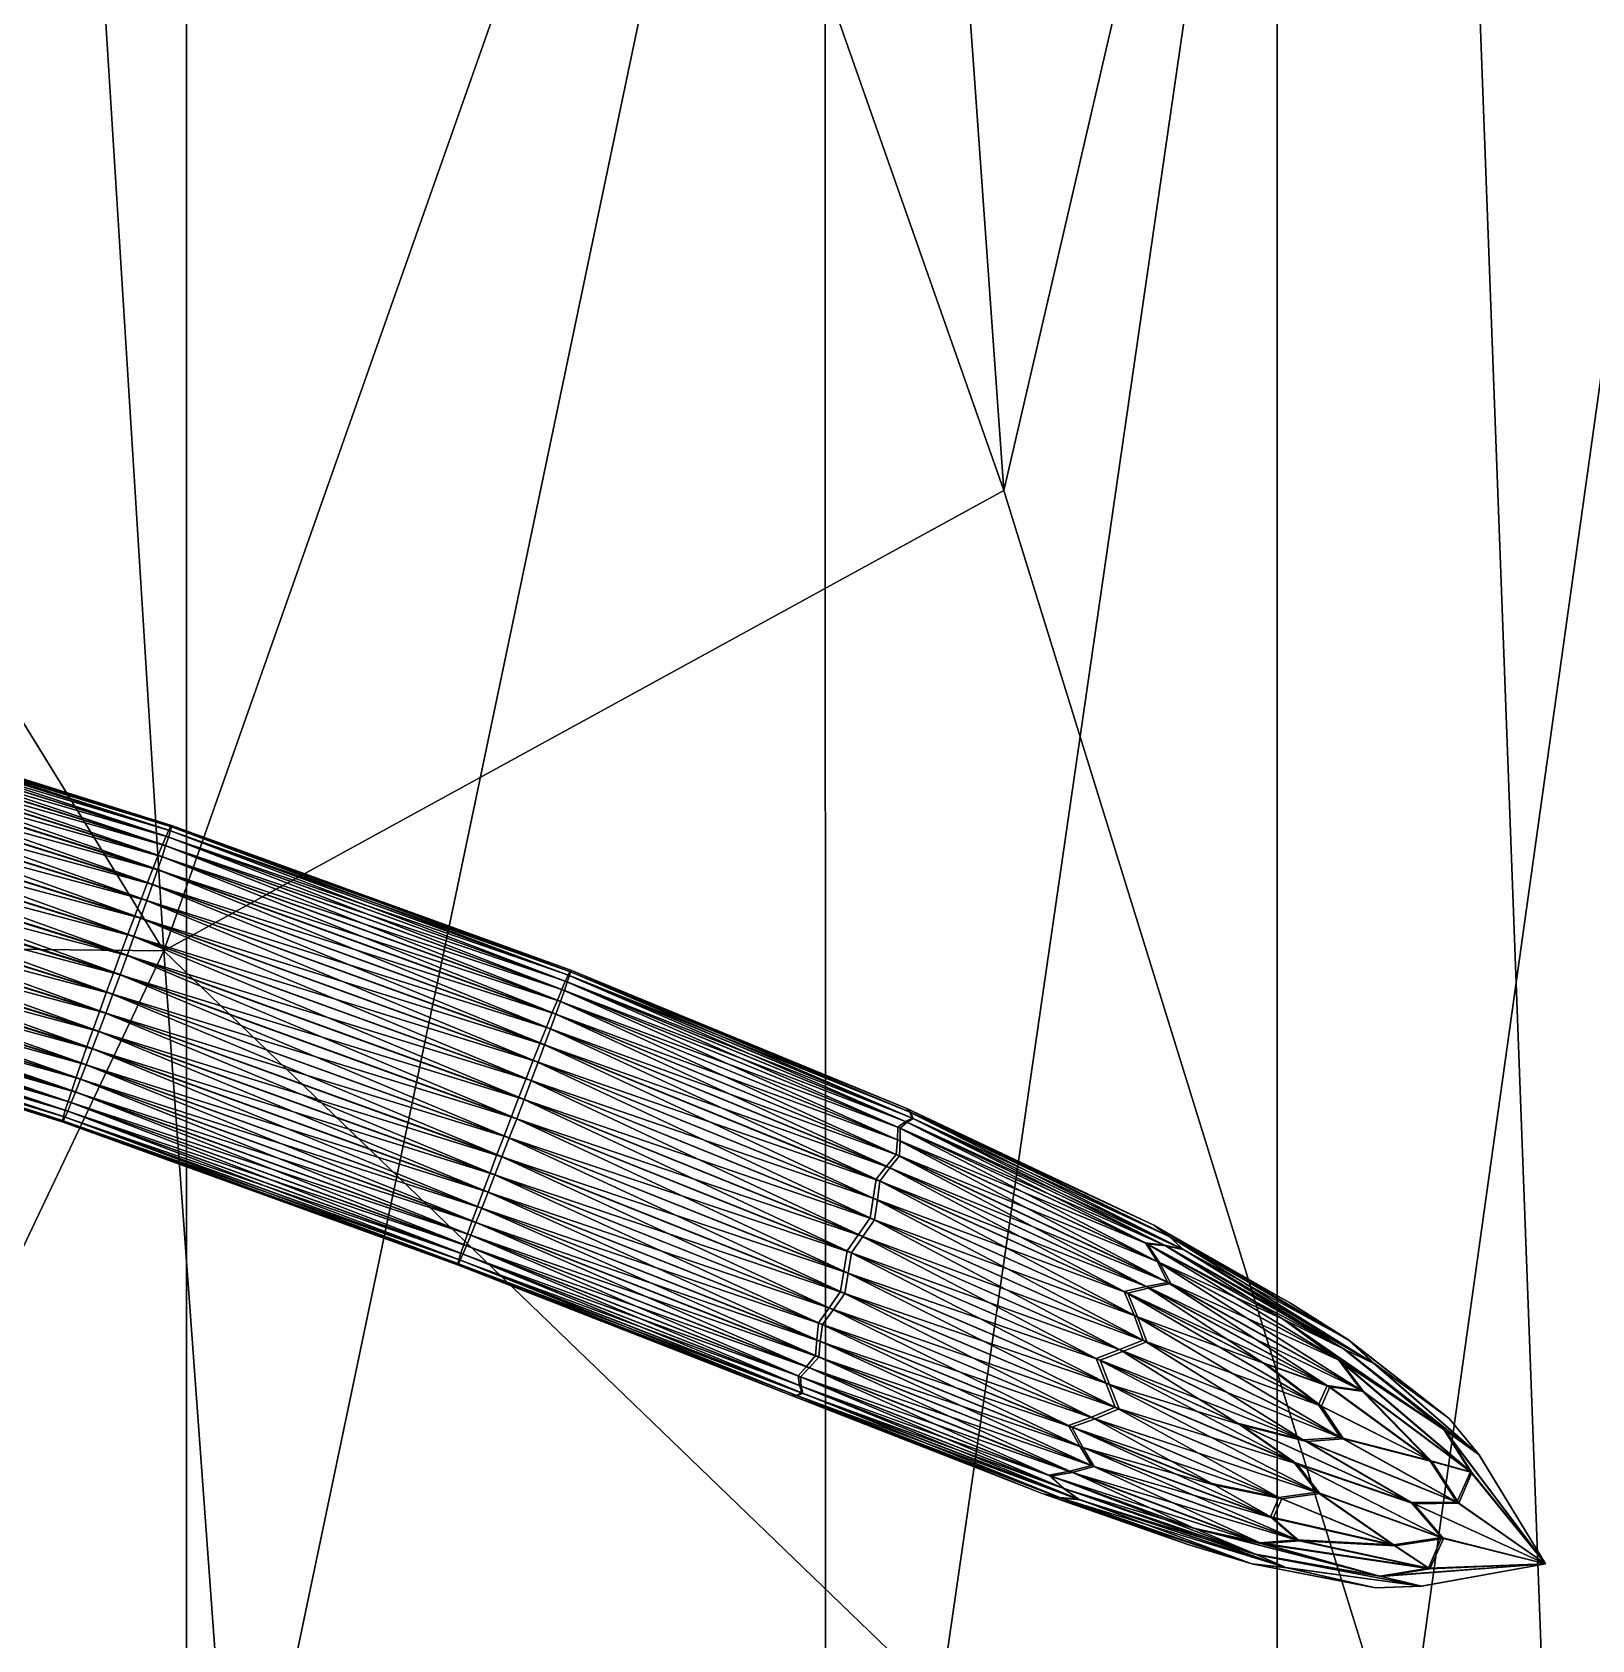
# Model space of a CAD drawing. Header units: centimetres. Extents: x -422 to 422, y -348 to 348.
# Drawn here: x -355.23 to -335.77, y -129.37 to -109.32 of the extents above; entities that cross this region are included whole.
import ezdxf

# ---------------------------------------------------------------- set-up
doc = ezdxf.new("R2010")
doc.units = ezdxf.units.CM
for name, color, linetype, true_color in [('Object005', 7, 'Continuous', 0x718706), ('Object007', 7, 'Continuous', 0x1c95b1), ('wood', 7, 'Continuous', 0x911cb1)]:
    doc.layers.add(name, color=color, linetype=linetype, true_color=true_color)

msp = doc.modelspace()

# ---------------------------------------------------------------- meshes
at = {"layer": 'Object005', "color": 194, "true_color": 0x551cb1}
mesh = msp.add_polyface(dxfattribs=at)
corners = [(-353.493, -119.21, -296.943), (-358.934, -117.505, -296.842), (-358.934, -117.523, -296.586), (-353.494, -119.228, -296.686), (-358.944, -117.573, -296.335), (-353.53, -119.357, -296.191), (-358.966, -117.654, -296.091), (-358.999, -117.763, -295.861), (-353.506, -119.278, -296.435), (-359.042, -117.9, -295.648), (-353.61, -119.602, -295.748), (-353.565, -119.466, -295.961), (-359.095, -118.062, -295.455), (-353.665, -119.763, -295.555), (-353.728, -119.946, -295.386), (-359.156, -118.246, -295.286), (-359.225, -118.449, -295.144), (-353.799, -120.148, -295.243), (-359.3, -118.668, -295.031), (-353.877, -120.366, -295.13), (-359.38, -118.899, -294.949), (-354.046, -120.834, -294.998), (-359.464, -119.137, -294.899), (-359.551, -119.38, -294.882), (-353.96, -120.596, -295.048), (-354.212, -121.042, -298.909), (-359.649, -119.341, -298.809), (-359.562, -119.099, -298.792), (-354.123, -120.801, -298.891), (-359.475, -118.861, -298.741), (-353.949, -120.336, -298.758), (-359.391, -118.632, -298.658), (-359.31, -118.415, -298.545), (-353.867, -120.12, -298.645), (-354.035, -120.565, -298.841), (-359.234, -118.215, -298.401), (-353.79, -119.921, -298.501), (-359.164, -118.035, -298.231), (-353.72, -119.74, -298.332), (-353.657, -119.582, -298.138), (-359.102, -117.876, -298.038), (-359.048, -117.743, -297.825), (-353.604, -119.45, -297.925), (-359.004, -117.639, -297.594), (-353.56, -119.345, -297.694), (-358.97, -117.563, -297.351), (-353.504, -119.224, -297.199), (-358.947, -117.518, -297.099), (-353.526, -119.269, -297.451)]
mesh.append_faces([[corners[k] for k in face] for face in [(0, 1, 2), (3, 2, 4), (5, 6, 7), (8, 4, 6), (9, 10, 11), (11, 7, 9), (10, 9, 12), (12, 13, 10), (14, 15, 16), (16, 17, 14), (15, 14, 13), (13, 12, 15), (18, 19, 17), (17, 16, 18), (19, 18, 20), (21, 22, 23), (24, 20, 22), (25, 26, 27), (28, 27, 29), (30, 31, 32), (32, 33, 30), (34, 29, 31), (35, 36, 33), (33, 32, 35), (36, 35, 37), (37, 38, 36), (39, 40, 41), (41, 42, 39), (40, 39, 38), (38, 37, 40), (43, 44, 42), (42, 41, 43), (44, 43, 45), (46, 47, 1), (48, 45, 47)]], dxfattribs={"vtx2": -1, "color": 194})
mesh = msp.add_polyface(dxfattribs=at)
corners = [(-348.513, -121.017, -297.029), (-353.493, -119.21, -296.943), (-353.494, -119.228, -296.686), (-348.515, -121.035, -296.773), (-353.506, -119.278, -296.435), (-348.555, -121.162, -296.278), (-353.53, -119.357, -296.191), (-353.565, -119.466, -295.961), (-348.529, -121.084, -296.521), (-348.592, -121.27, -296.048), (-353.61, -119.602, -295.748), (-348.64, -121.405, -295.834), (-353.665, -119.763, -295.555), (-348.764, -121.747, -295.472), (-353.728, -119.946, -295.386), (-353.799, -120.148, -295.243), (-348.697, -121.565, -295.642), (-348.838, -121.948, -295.329), (-353.877, -120.366, -295.13), (-348.919, -122.164, -295.216), (-353.96, -120.596, -295.048), (-349.095, -122.628, -295.084), (-354.046, -120.834, -294.998), (-354.134, -121.075, -294.982), (-349.005, -122.392, -295.134), (-349.186, -122.868, -295.067), (-354.224, -121.316, -294.999), (-349.279, -123.108, -295.085), (-354.312, -121.553, -295.05), (-349.343, -123.08, -298.978), (-354.301, -121.284, -298.892), (-354.212, -121.042, -298.909), (-349.432, -123.316, -298.928), (-354.387, -121.521, -298.842), (-349.251, -122.84, -298.995), (-354.123, -120.801, -298.891), (-349.159, -122.6, -298.978), (-354.035, -120.565, -298.841), (-348.979, -122.138, -298.844), (-353.949, -120.336, -298.758), (-353.867, -120.12, -298.645), (-349.067, -122.365, -298.927), (-348.894, -121.923, -298.731), (-353.79, -119.921, -298.501), (-348.815, -121.725, -298.588), (-353.72, -119.74, -298.332), (-348.679, -121.388, -298.225), (-353.657, -119.582, -298.138), (-353.604, -119.45, -297.925), (-348.743, -121.545, -298.418), (-348.624, -121.256, -298.011), (-353.56, -119.345, -297.694), (-348.58, -121.152, -297.781), (-353.526, -119.269, -297.451), (-348.524, -121.031, -297.286), (-353.504, -119.224, -297.199), (-348.546, -121.076, -297.537), (-358.934, -117.523, -296.586), (-358.944, -117.573, -296.335), (-358.999, -117.763, -295.861), (-358.966, -117.654, -296.091), (-358.97, -117.563, -297.351), (-358.934, -117.505, -296.842), (-358.947, -117.518, -297.099)]
mesh.append_faces([[corners[k] for k in face] for face in [(0, 1, 2), (3, 2, 4), (5, 6, 7), (8, 4, 6), (9, 7, 10), (11, 10, 12), (13, 14, 15), (16, 12, 14), (17, 15, 18), (19, 18, 20), (21, 22, 23), (24, 20, 22), (25, 23, 26), (27, 26, 28), (29, 30, 31), (32, 33, 30), (34, 31, 35), (36, 35, 37), (38, 39, 40), (41, 37, 39), (42, 40, 43), (44, 43, 45), (46, 47, 48), (49, 45, 47), (50, 48, 51), (52, 51, 53), (54, 55, 1), (56, 53, 55), (57, 2, 1), (58, 4, 2), (59, 7, 6), (60, 6, 4), (61, 53, 51), (62, 1, 55), (63, 55, 53)]], dxfattribs={"vtx2": -1, "color": 194})
mesh = msp.add_polyface(dxfattribs=at)
corners = [(-359.38, -118.899, -294.949), (-353.96, -120.596, -295.048), (-353.877, -120.366, -295.13), (-359.551, -119.38, -294.882), (-354.134, -121.075, -294.982), (-354.046, -120.834, -294.998), (-359.464, -119.137, -294.899), (-359.638, -119.621, -294.9), (-354.224, -121.316, -294.999), (-359.725, -119.859, -294.951), (-354.312, -121.553, -295.05), (-359.89, -120.305, -295.147), (-354.48, -121.997, -295.246), (-354.398, -121.781, -295.132), (-359.809, -120.088, -295.033), (-359.966, -120.505, -295.29), (-354.557, -122.197, -295.389), (-360.036, -120.685, -295.46), (-354.627, -122.377, -295.559), (-360.152, -120.977, -295.867), (-354.743, -122.668, -295.966), (-354.689, -122.535, -295.752), (-360.098, -120.844, -295.653), (-360.196, -121.081, -296.097), (-354.787, -122.773, -296.196), (-360.23, -121.157, -296.341), (-354.82, -122.848, -296.44), (-360.266, -121.216, -296.849), (-354.854, -122.907, -296.948), (-354.843, -122.893, -296.692), (-360.254, -121.202, -296.593), (-360.267, -121.197, -297.105), (-354.853, -122.889, -297.204), (-360.256, -121.147, -297.357), (-354.84, -122.84, -297.456), (-360.201, -120.957, -297.83), (-354.782, -122.652, -297.929), (-354.817, -122.76, -297.699), (-360.234, -121.067, -297.6), (-360.158, -120.82, -298.043), (-354.737, -122.515, -298.142), (-360.106, -120.658, -298.236), (-354.682, -122.354, -298.335), (-359.976, -120.271, -298.548), (-354.547, -121.969, -298.647), (-354.618, -122.171, -298.504), (-360.044, -120.474, -298.405), (-359.9, -120.052, -298.661), (-354.47, -121.751, -298.76), (-359.82, -119.821, -298.743), (-354.387, -121.521, -298.842), (-354.301, -121.284, -298.892), (-359.736, -119.583, -298.792), (-359.649, -119.341, -298.809), (-354.212, -121.042, -298.909), (-359.562, -119.099, -298.792), (-354.123, -120.801, -298.891), (-359.475, -118.861, -298.741), (-354.035, -120.565, -298.841), (-359.391, -118.632, -298.658), (-353.949, -120.336, -298.758)]
mesh.append_faces([[corners[k] for k in face] for face in [(0, 1, 2), (3, 4, 5), (6, 5, 1), (7, 8, 4), (4, 3, 7), (8, 7, 9), (9, 10, 8), (11, 12, 13), (14, 13, 10), (10, 9, 14), (15, 16, 12), (17, 18, 16), (19, 20, 21), (22, 21, 18), (23, 24, 20), (25, 26, 24), (27, 28, 29), (30, 29, 26), (31, 32, 28), (33, 34, 32), (35, 36, 37), (38, 37, 34), (39, 40, 36), (41, 42, 40), (43, 44, 45), (46, 45, 42), (47, 48, 44), (49, 50, 48), (51, 52, 53), (53, 54, 51), (52, 51, 50), (55, 56, 54), (57, 58, 56), (59, 60, 58)]], dxfattribs={"vtx2": -1, "color": 194})
mesh = msp.add_polyface(dxfattribs=at)
corners = [(-354.398, -121.781, -295.132), (-359.809, -120.088, -295.033), (-359.89, -120.305, -295.147), (-354.48, -121.997, -295.246), (-359.966, -120.505, -295.29), (-365.448, -118.935, -295.18), (-365.519, -119.116, -295.35), (-360.036, -120.685, -295.46), (-354.557, -122.197, -295.389), (-365.638, -119.406, -295.756), (-360.152, -120.977, -295.867), (-360.098, -120.844, -295.653), (-354.689, -122.535, -295.752), (-354.627, -122.377, -295.559), (-365.582, -119.273, -295.543), (-354.743, -122.668, -295.966), (-360.196, -121.081, -296.097), (-365.684, -119.51, -295.987), (-365.719, -119.585, -296.23), (-360.23, -121.157, -296.341), (-354.787, -122.773, -296.196), (-365.759, -119.642, -296.738), (-360.266, -121.216, -296.849), (-360.254, -121.202, -296.593), (-354.843, -122.893, -296.692), (-354.82, -122.848, -296.44), (-365.745, -119.629, -296.482), (-354.854, -122.907, -296.948), (-360.267, -121.197, -297.105), (-365.762, -119.623, -296.994), (-365.753, -119.572, -297.246), (-360.256, -121.147, -297.357), (-354.853, -122.889, -297.204), (-365.703, -119.381, -297.719), (-360.201, -120.957, -297.83), (-360.234, -121.067, -297.6), (-354.817, -122.76, -297.699), (-354.84, -122.84, -297.456), (-365.734, -119.491, -297.489), (-354.782, -122.652, -297.929), (-360.158, -120.82, -298.043), (-365.662, -119.243, -297.932), (-365.612, -119.08, -298.125), (-360.106, -120.658, -298.236), (-354.737, -122.515, -298.142), (-354.618, -122.171, -298.504), (-360.044, -120.474, -298.405), (-359.976, -120.271, -298.548), (-354.682, -122.354, -298.335), (-365.552, -118.896, -298.294), (-354.547, -121.969, -298.647), (-359.9, -120.052, -298.661), (-354.47, -121.751, -298.76), (-359.82, -119.821, -298.743), (-354.387, -121.521, -298.842), (-359.736, -119.583, -298.792)]
mesh.append_faces([[corners[k] for k in face] for face in [(0, 1, 2), (3, 2, 4), (5, 4, 2), (6, 7, 4), (8, 4, 7), (9, 10, 11), (12, 11, 10), (13, 7, 11), (14, 11, 7), (15, 10, 16), (17, 16, 10), (18, 19, 16), (20, 16, 19), (21, 22, 23), (24, 23, 22), (25, 19, 23), (26, 23, 19), (27, 22, 28), (29, 28, 22), (30, 31, 28), (32, 28, 31), (33, 34, 35), (36, 35, 34), (37, 31, 35), (38, 35, 31), (39, 34, 40), (41, 40, 34), (42, 43, 40), (44, 40, 43), (45, 46, 47), (48, 43, 46), (49, 46, 43), (50, 47, 51), (52, 51, 53), (54, 53, 55)]], dxfattribs={"vtx2": -1, "color": 194})
mesh = msp.add_polyface(dxfattribs=at)
corners = [(-353.494, -119.228, -296.686), (-348.515, -121.035, -296.773), (-348.513, -121.017, -297.029), (-353.506, -119.278, -296.435), (-348.529, -121.084, -296.521), (-353.565, -119.466, -295.961), (-348.592, -121.27, -296.048), (-348.555, -121.162, -296.278), (-353.53, -119.357, -296.191), (-353.61, -119.602, -295.748), (-348.64, -121.405, -295.834), (-353.665, -119.763, -295.555), (-348.697, -121.565, -295.642), (-353.799, -120.148, -295.243), (-348.838, -121.948, -295.329), (-348.764, -121.747, -295.472), (-344.53, -123.48, -295.578), (-344.412, -123.331, -295.751), (-353.728, -119.946, -295.386), (-344.655, -123.646, -295.432), (-348.919, -122.164, -295.216), (-353.877, -120.366, -295.13), (-353.96, -120.596, -295.048), (-349.005, -122.392, -295.134), (-354.134, -121.075, -294.982), (-349.186, -122.868, -295.067), (-349.095, -122.628, -295.084), (-354.046, -120.834, -294.998), (-354.224, -121.316, -294.999), (-349.279, -123.108, -295.085), (-354.312, -121.553, -295.05), (-349.37, -123.343, -295.135), (-354.387, -121.521, -298.842), (-349.432, -123.316, -298.928), (-349.518, -123.544, -298.846), (-354.212, -121.042, -298.909), (-349.251, -122.84, -298.995), (-349.343, -123.08, -298.978), (-354.301, -121.284, -298.892), (-354.123, -120.801, -298.891), (-349.159, -122.6, -298.978), (-354.035, -120.565, -298.841), (-349.067, -122.365, -298.927), (-353.867, -120.12, -298.645), (-348.894, -121.923, -298.731), (-348.979, -122.138, -298.844), (-344.738, -123.858, -298.871), (-353.949, -120.336, -298.758), (-344.704, -123.624, -298.767), (-348.815, -121.725, -298.588), (-353.79, -119.921, -298.501), (-353.72, -119.74, -298.332), (-348.743, -121.545, -298.418), (-344.574, -123.46, -298.623), (-353.604, -119.45, -297.925), (-348.624, -121.256, -298.011), (-348.679, -121.388, -298.225), (-353.657, -119.582, -298.138), (-353.56, -119.345, -297.694), (-348.58, -121.152, -297.781), (-353.526, -119.269, -297.451), (-348.546, -121.076, -297.537), (-353.493, -119.21, -296.943), (-348.524, -121.031, -297.286), (-353.504, -119.224, -297.199)]
mesh.append_faces([[corners[k] for k in face] for face in [(0, 1, 2), (3, 4, 1), (5, 6, 7), (8, 7, 4), (9, 10, 6), (11, 12, 10), (13, 14, 15), (16, 15, 14), (17, 12, 15), (18, 15, 12), (19, 14, 20), (21, 20, 14), (22, 23, 20), (24, 25, 26), (27, 26, 23), (28, 29, 25), (30, 31, 29), (32, 33, 34), (35, 36, 37), (38, 37, 33), (39, 40, 36), (41, 42, 40), (43, 44, 45), (46, 45, 44), (47, 45, 42), (48, 44, 49), (50, 49, 44), (51, 52, 49), (53, 49, 52), (54, 55, 56), (57, 56, 52), (58, 59, 55), (60, 61, 59), (62, 2, 63), (64, 63, 61)]], dxfattribs={"vtx2": -1, "color": 194})
mesh = msp.add_polyface(dxfattribs=at)
corners = [(-348.515, -121.035, -296.773), (-344.274, -122.788, -296.852), (-344.32, -122.741, -297.099), (-348.513, -121.017, -297.029), (-348.529, -121.084, -296.521), (-344.24, -122.867, -296.607), (-344.316, -122.913, -296.365), (-348.555, -121.162, -296.278), (-348.592, -121.27, -296.048), (-344.403, -122.987, -296.137), (-348.64, -121.405, -295.834), (-344.402, -123.146, -295.935), (-348.697, -121.565, -295.642), (-344.412, -123.331, -295.751), (-348.838, -121.948, -295.329), (-344.655, -123.646, -295.432), (-344.53, -123.48, -295.578), (-348.764, -121.747, -295.472), (-348.919, -122.164, -295.216), (-344.687, -123.881, -295.33), (-349.005, -122.392, -295.134), (-344.724, -124.13, -295.258), (-349.095, -122.628, -295.084), (-344.867, -124.335, -295.2), (-349.159, -122.6, -298.978), (-344.922, -124.31, -299.002), (-345.066, -124.517, -299.026), (-349.067, -122.365, -298.927), (-344.778, -124.106, -298.946), (-348.894, -121.923, -298.731), (-344.704, -123.624, -298.767), (-344.738, -123.858, -298.871), (-348.979, -122.138, -298.844), (-348.815, -121.725, -298.588), (-344.574, -123.46, -298.623), (-348.743, -121.545, -298.418), (-344.451, -123.314, -298.451), (-344.436, -123.131, -298.266), (-348.679, -121.388, -298.225), (-348.624, -121.256, -298.011), (-344.431, -122.974, -298.062), (-348.58, -121.152, -297.781), (-344.337, -122.903, -297.836), (-348.546, -121.076, -297.537), (-344.254, -122.86, -297.595), (-344.281, -122.785, -297.348), (-348.524, -121.031, -297.286)]
mesh.append_faces([[corners[k] for k in face] for face in [(0, 1, 2), (2, 3, 0), (1, 0, 4), (4, 5, 1), (6, 7, 8), (8, 9, 6), (7, 6, 5), (5, 4, 7), (10, 11, 9), (9, 8, 10), (11, 10, 12), (12, 13, 11), (14, 15, 16), (17, 16, 13), (18, 19, 15), (20, 21, 19), (22, 23, 21), (24, 25, 26), (27, 28, 25), (29, 30, 31), (32, 31, 28), (33, 34, 30), (35, 36, 34), (37, 38, 39), (39, 40, 37), (38, 37, 36), (36, 35, 38), (41, 42, 40), (40, 39, 41), (42, 41, 43), (43, 44, 42), (45, 46, 3), (3, 2, 45), (46, 45, 44), (44, 43, 46)]], dxfattribs={"vtx2": -1, "color": 194})
mesh = msp.add_polyface(dxfattribs=at)
corners = [(-349.459, -123.57, -295.218), (-354.398, -121.781, -295.132), (-354.48, -121.997, -295.246), (-349.37, -123.343, -295.135), (-354.312, -121.553, -295.05), (-349.543, -123.785, -295.331), (-354.557, -122.197, -295.389), (-349.622, -123.983, -295.475), (-354.627, -122.377, -295.559), (-349.695, -124.163, -295.644), (-349.759, -124.32, -295.837), (-354.689, -122.535, -295.752), (-354.743, -122.668, -295.966), (-349.813, -124.452, -296.051), (-354.787, -122.773, -296.196), (-349.858, -124.556, -296.281), (-354.82, -122.848, -296.44), (-349.892, -124.632, -296.525), (-349.914, -124.677, -296.777), (-354.843, -122.893, -296.692), (-354.854, -122.907, -296.948), (-349.924, -124.691, -297.033), (-354.853, -122.889, -297.204), (-349.922, -124.673, -297.289), (-354.84, -122.84, -297.456), (-349.908, -124.624, -297.541), (-349.883, -124.546, -297.784), (-354.817, -122.76, -297.699), (-354.782, -122.652, -297.929), (-349.846, -124.438, -298.015), (-354.737, -122.515, -298.142), (-349.798, -124.303, -298.228), (-354.682, -122.354, -298.335), (-349.74, -124.143, -298.421), (-349.674, -123.961, -298.59), (-354.618, -122.171, -298.504), (-354.547, -121.969, -298.647), (-349.599, -123.76, -298.733), (-354.47, -121.751, -298.76), (-349.518, -123.544, -298.846), (-354.387, -121.521, -298.842)]
mesh.append_faces([[corners[k] for k in face] for face in [(0, 1, 2), (3, 4, 1), (5, 2, 6), (7, 6, 8), (8, 9, 7), (10, 11, 12), (12, 13, 10), (11, 10, 9), (9, 8, 11), (14, 15, 13), (13, 12, 14), (15, 14, 16), (16, 17, 15), (18, 19, 20), (20, 21, 18), (19, 18, 17), (17, 16, 19), (22, 23, 21), (21, 20, 22), (23, 22, 24), (24, 25, 23), (26, 27, 28), (28, 29, 26), (27, 26, 25), (25, 24, 27), (30, 31, 29), (29, 28, 30), (31, 30, 32), (32, 33, 31), (34, 35, 36), (36, 37, 34), (35, 34, 33), (33, 32, 35), (37, 36, 38), (39, 38, 40)]], dxfattribs={"vtx2": -1, "color": 194})
mesh = msp.add_polyface(dxfattribs=at)
corners = [(-344.687, -123.881, -295.33), (-348.919, -122.164, -295.216), (-349.005, -122.392, -295.134), (-344.867, -124.335, -295.2), (-349.095, -122.628, -295.084), (-349.186, -122.868, -295.067), (-344.724, -124.13, -295.258), (-345.01, -124.542, -295.175), (-349.279, -123.108, -295.085), (-345.052, -124.796, -295.2), (-349.37, -123.343, -295.135), (-354.48, -121.997, -295.246), (-349.543, -123.785, -295.331), (-349.459, -123.57, -295.218), (-345.235, -125.249, -295.331), (-345.093, -125.048, -295.258), (-354.398, -121.781, -295.132), (-345.373, -125.435, -295.434), (-349.622, -123.983, -295.475), (-354.557, -122.197, -295.389), (-345.4, -125.646, -295.58), (-349.695, -124.163, -295.644), (-345.538, -125.976, -295.937), (-349.759, -124.32, -295.837), (-349.813, -124.452, -296.051), (-345.419, -125.84, -295.753), (-345.646, -126.086, -296.139), (-349.858, -124.556, -296.281), (-345.637, -126.203, -296.367), (-349.892, -124.632, -296.525), (-345.692, -126.321, -296.854), (-349.914, -124.677, -296.777), (-349.924, -124.691, -297.033), (-345.616, -126.294, -296.609), (-345.757, -126.319, -297.102), (-349.922, -124.673, -297.289), (-345.7, -126.318, -297.351), (-349.908, -124.624, -297.541), (-345.658, -126.194, -297.838), (-349.883, -124.546, -297.784), (-349.846, -124.438, -298.015), (-345.631, -126.287, -297.598), (-345.674, -126.073, -298.064), (-349.798, -124.303, -298.228), (-345.572, -125.96, -298.268), (-349.74, -124.143, -298.421), (-345.444, -125.626, -298.625), (-349.674, -123.961, -298.59), (-349.599, -123.76, -298.733), (-345.459, -125.822, -298.453), (-345.422, -125.413, -298.769), (-349.518, -123.544, -298.846), (-354.47, -121.751, -298.76), (-345.287, -125.225, -298.872), (-349.432, -123.316, -298.928), (-345.107, -124.771, -299.003), (-349.343, -123.08, -298.978), (-349.251, -122.84, -298.995), (-345.146, -125.024, -298.947), (-345.066, -124.517, -299.026), (-349.159, -122.6, -298.978), (-344.922, -124.31, -299.002), (-349.067, -122.365, -298.927), (-344.778, -124.106, -298.946), (-348.979, -122.138, -298.844)]
mesh.append_faces([[corners[k] for k in face] for face in [(0, 1, 2), (3, 4, 5), (6, 2, 4), (7, 5, 8), (9, 8, 10), (11, 12, 13), (14, 13, 12), (15, 10, 13), (16, 13, 10), (17, 12, 18), (19, 18, 12), (20, 18, 21), (22, 23, 24), (25, 21, 23), (26, 24, 27), (28, 27, 29), (30, 31, 32), (33, 29, 31), (34, 32, 35), (36, 35, 37), (38, 39, 40), (41, 37, 39), (42, 40, 43), (44, 43, 45), (46, 47, 48), (49, 45, 47), (50, 48, 51), (52, 51, 48), (53, 51, 54), (55, 56, 57), (58, 54, 56), (59, 57, 60), (61, 60, 62), (63, 62, 64)]], dxfattribs={"vtx2": -1, "color": 194})
mesh = msp.add_polyface(dxfattribs=at)
corners = [(-349.186, -122.868, -295.067), (-345.01, -124.542, -295.175), (-344.867, -124.335, -295.2), (-349.279, -123.108, -295.085), (-345.052, -124.796, -295.2), (-349.37, -123.343, -295.135), (-345.093, -125.048, -295.258), (-349.543, -123.785, -295.331), (-345.373, -125.435, -295.434), (-345.235, -125.249, -295.331), (-349.459, -123.57, -295.218), (-349.622, -123.983, -295.475), (-345.4, -125.646, -295.58), (-349.695, -124.163, -295.644), (-345.419, -125.84, -295.753), (-349.813, -124.452, -296.051), (-345.646, -126.086, -296.139), (-345.538, -125.976, -295.937), (-349.759, -124.32, -295.837), (-342.259, -127.279, -296.078), (-342.525, -127.324, -296.246), (-345.637, -126.203, -296.367), (-342.351, -127.483, -296.466), (-345.616, -126.294, -296.609), (-349.858, -124.556, -296.281), (-349.892, -124.632, -296.525), (-349.924, -124.691, -297.033), (-345.757, -126.319, -297.102), (-345.692, -126.321, -296.854), (-349.914, -124.677, -296.777), (-342.405, -127.595, -296.93), (-342.167, -127.62, -296.705), (-342.631, -127.542, -297.151), (-345.7, -126.318, -297.351), (-342.411, -127.593, -297.378), (-345.631, -126.287, -297.598), (-349.922, -124.673, -297.289), (-349.908, -124.624, -297.541), (-349.846, -124.438, -298.015), (-345.674, -126.073, -298.064), (-345.658, -126.194, -297.838), (-349.883, -124.546, -297.784), (-342.369, -127.475, -297.842), (-342.179, -127.614, -297.61), (-342.55, -127.313, -298.056), (-345.572, -125.96, -298.268), (-349.798, -124.303, -298.228), (-349.74, -124.143, -298.421), (-345.459, -125.822, -298.453), (-349.599, -123.76, -298.733), (-345.422, -125.413, -298.769), (-345.444, -125.626, -298.625), (-349.674, -123.961, -298.59), (-349.518, -123.544, -298.846), (-345.287, -125.225, -298.872), (-349.432, -123.316, -298.928), (-345.146, -125.024, -298.947), (-349.251, -122.84, -298.995), (-345.066, -124.517, -299.026), (-345.107, -124.771, -299.003), (-349.343, -123.08, -298.978)]
mesh.append_faces([[corners[k] for k in face] for face in [(0, 1, 2), (3, 4, 1), (5, 6, 4), (7, 8, 9), (10, 9, 6), (11, 12, 8), (13, 14, 12), (15, 16, 17), (18, 17, 14), (19, 17, 16), (20, 16, 21), (22, 21, 23), (24, 21, 16), (25, 23, 21), (26, 27, 28), (29, 28, 23), (30, 28, 27), (31, 23, 28), (32, 27, 33), (34, 33, 35), (36, 33, 27), (37, 35, 33), (38, 39, 40), (41, 40, 35), (42, 40, 39), (43, 35, 40), (44, 39, 45), (46, 45, 39), (47, 48, 45), (49, 50, 51), (52, 51, 48), (53, 54, 50), (55, 56, 54), (57, 58, 59), (60, 59, 56)]], dxfattribs={"vtx2": -1, "color": 194})
mesh = msp.add_polyface(dxfattribs=at)
corners = [(-341.239, -124.197, -297.149), (-344.32, -122.741, -297.099), (-344.274, -122.788, -296.852), (-341.046, -124.336, -296.928), (-344.24, -122.867, -296.607), (-341.087, -124.454, -296.464), (-344.316, -122.913, -296.365), (-344.403, -122.987, -296.137), (-340.865, -124.503, -296.703), (-341.32, -124.427, -296.244), (-344.402, -123.146, -295.935), (-341.168, -124.663, -296.076), (-344.412, -123.331, -295.751), (-341.294, -124.979, -295.737), (-344.53, -123.48, -295.578), (-344.655, -123.646, -295.432), (-341.028, -124.925, -295.92), (-341.565, -125.044, -295.582), (-344.687, -123.881, -295.33), (-341.441, -125.339, -295.513), (-344.724, -124.13, -295.258), (-341.617, -125.768, -295.389), (-344.867, -124.335, -295.2), (-345.01, -124.542, -295.175), (-341.324, -125.652, -295.468), (-345.052, -124.796, -295.2), (-341.791, -126.182, -295.389), (-341.91, -125.881, -295.34), (-345.093, -125.048, -295.258), (-341.971, -126.61, -295.513), (-345.235, -125.249, -295.331), (-345.373, -125.435, -295.434), (-341.673, -126.487, -295.469), (-342.261, -126.716, -295.583), (-345.4, -125.646, -295.58), (-342.304, -126.696, -298.718), (-345.422, -125.413, -298.769), (-345.287, -125.225, -298.872), (-342.015, -126.59, -298.794), (-345.146, -125.024, -298.947), (-341.839, -126.16, -298.918), (-345.107, -124.771, -299.003), (-345.066, -124.517, -299.026), (-341.959, -125.859, -298.96), (-341.719, -126.466, -298.845), (-344.922, -124.31, -299.002), (-341.666, -125.746, -298.918), (-344.778, -124.106, -298.946), (-341.486, -125.318, -298.793), (-344.738, -123.858, -298.871), (-344.704, -123.624, -298.767), (-341.37, -125.63, -298.844), (-341.608, -125.024, -298.717), (-344.574, -123.46, -298.623), (-341.333, -124.961, -298.569), (-344.451, -123.314, -298.451), (-341.198, -124.649, -298.229), (-344.436, -123.131, -298.266), (-344.431, -122.974, -298.062), (-341.062, -124.91, -298.392), (-341.344, -124.416, -298.055), (-344.337, -122.903, -297.836), (-341.106, -124.445, -297.841), (-344.254, -122.86, -297.595), (-341.052, -124.333, -297.377), (-344.281, -122.785, -297.348), (-340.877, -124.497, -297.608)]
mesh.append_faces([[corners[k] for k in face] for face in [(0, 1, 2), (3, 2, 4), (5, 6, 7), (8, 4, 6), (9, 7, 10), (11, 10, 12), (13, 14, 15), (16, 12, 14), (17, 15, 18), (19, 18, 20), (21, 22, 23), (24, 20, 22), (25, 26, 27), (27, 23, 25), (26, 25, 28), (29, 30, 31), (32, 28, 30), (33, 31, 34), (35, 36, 37), (38, 37, 39), (40, 41, 42), (42, 43, 40), (44, 39, 41), (43, 42, 45), (46, 45, 47), (48, 49, 50), (51, 47, 49), (52, 50, 53), (54, 53, 55), (56, 57, 58), (59, 55, 57), (60, 58, 61), (62, 61, 63), (64, 65, 1), (66, 63, 65)]], dxfattribs={"vtx2": -1, "color": 194})
mesh = msp.add_polyface(dxfattribs=at)
corners = [(-339.535, -125.168, -297.177), (-341.239, -124.197, -297.149), (-341.046, -124.336, -296.928), (-344.274, -122.788, -296.852), (-344.24, -122.867, -296.607), (-340.865, -124.503, -296.703), (-344.403, -122.987, -296.137), (-341.32, -124.427, -296.244), (-341.087, -124.454, -296.464), (-344.316, -122.913, -296.365), (-339.61, -125.375, -296.359), (-341.168, -124.663, -296.076), (-344.402, -123.146, -295.935), (-344.412, -123.331, -295.751), (-341.028, -124.925, -295.92), (-344.655, -123.646, -295.432), (-341.565, -125.044, -295.582), (-341.294, -124.979, -295.737), (-339.045, -126.21, -295.949), (-344.53, -123.48, -295.578), (-339.836, -125.93, -295.761), (-341.441, -125.339, -295.513), (-344.687, -123.881, -295.33), (-344.724, -124.13, -295.258), (-341.324, -125.652, -295.468), (-339.147, -126.453, -295.797), (-345.01, -124.542, -295.175), (-341.91, -125.881, -295.34), (-341.617, -125.768, -295.389), (-344.867, -124.335, -295.2), (-345.093, -125.048, -295.258), (-341.673, -126.487, -295.469), (-341.791, -126.182, -295.389), (-345.107, -124.771, -299.003), (-341.839, -126.16, -298.918), (-341.719, -126.466, -298.845), (-344.922, -124.31, -299.002), (-341.666, -125.746, -298.918), (-341.959, -125.859, -298.96), (-344.778, -124.106, -298.946), (-341.37, -125.63, -298.844), (-344.704, -123.624, -298.767), (-341.608, -125.024, -298.717), (-341.486, -125.318, -298.793), (-339.184, -126.436, -298.581), (-338.909, -126.844, -298.58), (-344.738, -123.858, -298.871), (-339.874, -125.912, -298.594), (-341.333, -124.961, -298.569), (-344.574, -123.46, -298.623), (-344.451, -123.314, -298.451), (-341.062, -124.91, -298.392), (-344.431, -122.974, -298.062), (-341.344, -124.416, -298.055), (-341.198, -124.649, -298.229), (-344.436, -123.131, -298.266), (-339.632, -125.365, -297.995), (-341.106, -124.445, -297.841), (-344.337, -122.903, -297.836), (-344.254, -122.86, -297.595), (-340.877, -124.497, -297.608), (-344.32, -122.741, -297.099), (-341.052, -124.333, -297.377), (-344.281, -122.785, -297.348)]
mesh.append_faces([[corners[k] for k in face] for face in [(0, 1, 2), (3, 2, 1), (4, 5, 2), (6, 7, 8), (9, 8, 5), (10, 7, 11), (12, 11, 7), (13, 14, 11), (15, 16, 17), (18, 17, 16), (19, 17, 14), (20, 16, 21), (22, 21, 16), (23, 24, 21), (25, 21, 24), (26, 27, 28), (29, 28, 24), (30, 31, 32), (33, 34, 35), (36, 37, 38), (39, 40, 37), (41, 42, 43), (44, 43, 42), (45, 40, 43), (46, 43, 40), (47, 42, 48), (49, 48, 42), (50, 51, 48), (52, 53, 54), (55, 54, 51), (56, 53, 57), (58, 57, 53), (59, 60, 57), (61, 1, 62), (63, 62, 60)]], dxfattribs={"vtx2": -1, "color": 194})
mesh = msp.add_polyface(dxfattribs=at)
corners = [(-341.046, -124.336, -296.928), (-338.812, -125.626, -297.037), (-339.535, -125.168, -297.177), (-340.865, -124.503, -296.703), (-338.856, -125.746, -296.561), (-341.087, -124.454, -296.464), (-341.32, -124.427, -296.244), (-339.61, -125.375, -296.359), (-338.484, -125.923, -296.823), (-341.168, -124.663, -296.076), (-338.912, -125.887, -296.297), (-341.028, -124.925, -295.92), (-338.623, -126.268, -296.18), (-341.565, -125.044, -295.582), (-339.836, -125.93, -295.761), (-339.045, -126.21, -295.949), (-341.294, -124.979, -295.737), (-341.441, -125.339, -295.513), (-339.147, -126.453, -295.797), (-341.324, -125.652, -295.468), (-338.872, -126.861, -295.81), (-341.91, -125.881, -295.34), (-340.153, -126.684, -295.542), (-339.333, -126.892, -295.669), (-341.617, -125.768, -295.389), (-341.791, -126.182, -295.389), (-339.453, -127.171, -295.669), (-341.673, -126.487, -295.469), (-339.166, -127.543, -295.81), (-341.839, -126.16, -298.918), (-339.494, -127.152, -298.709), (-339.203, -127.526, -298.581), (-341.666, -125.746, -298.918), (-339.374, -126.873, -298.709), (-340.197, -126.664, -298.813), (-341.37, -125.63, -298.844), (-338.909, -126.844, -298.58), (-341.608, -125.024, -298.717), (-339.874, -125.912, -298.594), (-339.184, -126.436, -298.581), (-341.486, -125.318, -298.793), (-341.333, -124.961, -298.569), (-339.078, -126.195, -298.429), (-341.062, -124.91, -298.392), (-338.65, -126.256, -298.209), (-338.936, -125.876, -298.08), (-341.198, -124.649, -298.229), (-341.344, -124.416, -298.055), (-339.632, -125.365, -297.995), (-341.106, -124.445, -297.841), (-338.872, -125.738, -297.817), (-340.877, -124.497, -297.608), (-338.816, -125.624, -297.341), (-341.052, -124.333, -297.377), (-341.239, -124.197, -297.149), (-338.494, -125.919, -297.566)]
mesh.append_faces([[corners[k] for k in face] for face in [(0, 1, 2), (1, 0, 3), (4, 5, 6), (6, 7, 4), (5, 4, 8), (8, 3, 5), (9, 10, 7), (10, 9, 11), (11, 12, 10), (13, 14, 15), (16, 15, 12), (12, 11, 16), (17, 18, 14), (19, 20, 18), (21, 22, 23), (24, 23, 20), (25, 26, 22), (27, 28, 26), (29, 30, 31), (32, 33, 34), (35, 36, 33), (37, 38, 39), (40, 39, 36), (41, 42, 38), (42, 41, 43), (43, 44, 42), (45, 46, 47), (47, 48, 45), (46, 45, 44), (44, 43, 46), (49, 50, 48), (50, 49, 51), (52, 53, 54), (54, 2, 52), (55, 51, 53)]], dxfattribs={"vtx2": -1, "color": 194})
mesh = msp.add_polyface(dxfattribs=at)
corners = [(-340.865, -124.503, -296.703), (-338.484, -125.923, -296.823), (-338.812, -125.626, -297.037), (-340.877, -124.497, -297.608), (-338.494, -125.919, -297.566), (-338.872, -125.738, -297.817), (-341.052, -124.333, -297.377), (-338.816, -125.624, -297.341), (-337.607, -126.752, -296.636), (-338.856, -125.746, -296.561), (-339.61, -125.375, -296.359), (-338.912, -125.887, -296.297), (-337.27, -127.281, -296.563), (-338.623, -126.268, -296.18), (-337.179, -127.059, -296.978), (-337.77, -127.141, -296.215), (-339.045, -126.21, -295.949), (-339.147, -126.453, -295.797), (-339.836, -125.93, -295.761), (-338.872, -126.861, -295.81), (-337.997, -127.669, -296.061), (-339.333, -126.892, -295.669), (-340.153, -126.684, -295.542), (-340.197, -126.664, -298.813), (-339.374, -126.873, -298.709), (-338.028, -127.655, -298.361), (-338.909, -126.844, -298.58), (-337.457, -127.652, -298.113), (-339.184, -126.436, -298.581), (-337.796, -127.129, -298.207), (-339.078, -126.195, -298.429), (-339.874, -125.912, -298.594), (-338.65, -126.256, -298.209), (-337.287, -127.273, -297.873), (-337.623, -126.745, -297.786), (-338.936, -125.876, -298.08), (-339.632, -125.365, -297.995), (-337.186, -127.056, -297.458), (-337.554, -126.607, -297.211), (-339.535, -125.168, -297.177)]
mesh.append_faces([[corners[k] for k in face] for face in [(0, 1, 2), (3, 4, 5), (6, 7, 4), (8, 9, 10), (10, 11, 8), (12, 8, 11), (11, 13, 12), (9, 8, 14), (14, 1, 9), (15, 12, 13), (13, 16, 15), (17, 15, 16), (16, 18, 17), (15, 17, 19), (20, 21, 22), (23, 24, 25), (24, 26, 27), (26, 28, 29), (30, 29, 28), (28, 31, 30), (29, 30, 32), (32, 33, 29), (34, 35, 36), (36, 5, 34), (37, 34, 5), (5, 4, 37), (35, 34, 33), (33, 32, 35), (38, 37, 4), (4, 7, 38), (2, 38, 7), (7, 39, 2), (38, 2, 1), (1, 14, 38), (37, 38, 14)]], dxfattribs={"vtx2": -1, "color": 194})
mesh = msp.add_polyface(dxfattribs=at)
corners = [(-345.373, -125.435, -295.434), (-342.261, -126.716, -295.583), (-341.971, -126.61, -295.513), (-345.235, -125.249, -295.331), (-341.673, -126.487, -295.469), (-340.476, -127.436, -295.761), (-342.124, -126.967, -295.738), (-345.4, -125.646, -295.58), (-345.419, -125.84, -295.753), (-341.981, -127.207, -295.922), (-345.646, -126.086, -296.139), (-342.525, -127.324, -296.246), (-342.259, -127.279, -296.078), (-339.89, -128.168, -296.298), (-345.538, -125.976, -295.937), (-340.719, -127.983, -296.36), (-342.351, -127.483, -296.466), (-345.637, -126.203, -296.367), (-345.616, -126.294, -296.609), (-342.167, -127.62, -296.705), (-345.757, -126.319, -297.102), (-342.631, -127.542, -297.151), (-342.405, -127.595, -296.93), (-340.011, -128.42, -297.038), (-345.692, -126.321, -296.854), (-340.815, -128.18, -297.178), (-342.411, -127.593, -297.378), (-345.7, -126.318, -297.351), (-345.631, -126.287, -297.598), (-342.179, -127.614, -297.61), (-340.015, -128.418, -297.342), (-345.674, -126.073, -298.064), (-342.55, -127.313, -298.056), (-342.369, -127.475, -297.842), (-339.971, -128.298, -297.818), (-345.658, -126.194, -297.838), (-340.741, -127.973, -297.996), (-342.288, -127.265, -298.23), (-345.572, -125.96, -298.268), (-345.459, -125.822, -298.453), (-342.015, -127.192, -298.393), (-342.162, -126.95, -298.57), (-345.444, -125.626, -298.625), (-345.422, -125.413, -298.769), (-342.304, -126.696, -298.718), (-340.514, -127.418, -298.594), (-342.015, -126.59, -298.794), (-345.287, -125.225, -298.872), (-345.146, -125.024, -298.947), (-341.719, -126.466, -298.845)]
mesh.append_faces([[corners[k] for k in face] for face in [(0, 1, 2), (3, 2, 4), (5, 1, 6), (7, 6, 1), (6, 7, 8), (8, 9, 6), (10, 11, 12), (13, 12, 11), (14, 12, 9), (9, 8, 14), (15, 11, 16), (17, 16, 11), (18, 19, 16), (20, 21, 22), (23, 22, 21), (24, 22, 19), (25, 21, 26), (27, 26, 21), (28, 29, 26), (30, 26, 29), (31, 32, 33), (34, 33, 32), (35, 33, 29), (36, 32, 37), (38, 37, 32), (37, 38, 39), (39, 40, 37), (41, 42, 43), (43, 44, 41), (42, 41, 40), (40, 39, 42), (45, 44, 46), (47, 46, 44), (48, 49, 46)]], dxfattribs={"vtx2": -1, "color": 194})
mesh = msp.add_polyface(dxfattribs=at)
corners = [(-339.333, -126.892, -295.669), (-341.617, -125.768, -295.389), (-341.91, -125.881, -295.34), (-338.872, -126.861, -295.81), (-341.324, -125.652, -295.468), (-340.153, -126.684, -295.542), (-341.791, -126.182, -295.389), (-339.453, -127.171, -295.669), (-341.673, -126.487, -295.469), (-339.642, -127.608, -295.797), (-341.971, -126.61, -295.513), (-342.261, -126.716, -295.583), (-340.476, -127.436, -295.761), (-339.166, -127.543, -295.81), (-342.124, -126.967, -295.738), (-339.749, -127.849, -295.949), (-341.981, -127.207, -295.922), (-342.525, -127.324, -296.246), (-340.719, -127.983, -296.36), (-339.89, -128.168, -296.298), (-342.259, -127.279, -296.078), (-339.425, -128.132, -296.181), (-342.351, -127.483, -296.466), (-339.954, -128.306, -296.561), (-342.167, -127.62, -296.705), (-339.581, -128.469, -296.824), (-342.631, -127.542, -297.151), (-340.815, -128.18, -297.178), (-340.011, -128.42, -297.038), (-342.405, -127.595, -296.93), (-342.411, -127.593, -297.378), (-340.015, -128.418, -297.342), (-342.179, -127.614, -297.61), (-339.591, -128.464, -297.567), (-342.55, -127.313, -298.056), (-340.741, -127.973, -297.996), (-339.971, -128.298, -297.818), (-342.369, -127.475, -297.842), (-342.288, -127.265, -298.23), (-339.914, -128.157, -298.081), (-342.015, -127.192, -298.393), (-339.782, -127.834, -298.43), (-342.162, -126.95, -298.57), (-342.304, -126.696, -298.718), (-340.514, -127.418, -298.594), (-339.452, -128.119, -298.21), (-342.015, -126.59, -298.794), (-339.68, -127.591, -298.582), (-341.719, -126.466, -298.845), (-339.494, -127.152, -298.709), (-341.839, -126.16, -298.918), (-341.959, -125.859, -298.96), (-340.197, -126.664, -298.813), (-339.203, -127.526, -298.581), (-341.666, -125.746, -298.918), (-339.374, -126.873, -298.709), (-341.37, -125.63, -298.844)]
mesh.append_faces([[corners[k] for k in face] for face in [(0, 1, 2), (3, 4, 1), (5, 2, 6), (7, 6, 8), (9, 10, 11), (11, 12, 9), (13, 8, 10), (14, 15, 12), (15, 14, 16), (17, 18, 19), (20, 19, 21), (21, 16, 20), (22, 23, 18), (23, 22, 24), (24, 25, 23), (26, 27, 28), (29, 28, 25), (25, 24, 29), (30, 31, 27), (32, 33, 31), (34, 35, 36), (37, 36, 33), (33, 32, 37), (38, 39, 35), (39, 38, 40), (41, 42, 43), (43, 44, 41), (45, 40, 42), (46, 47, 44), (47, 46, 48), (49, 50, 51), (51, 52, 49), (53, 48, 50), (52, 51, 54), (55, 54, 56)]], dxfattribs={"vtx2": -1, "color": 194})
mesh = msp.add_polyface(dxfattribs=at)
corners = [(-341.971, -126.61, -295.513), (-339.642, -127.608, -295.797), (-339.166, -127.543, -295.81), (-341.981, -127.207, -295.922), (-339.425, -128.132, -296.181), (-339.749, -127.849, -295.949), (-342.015, -127.192, -298.393), (-339.452, -128.119, -298.21), (-339.914, -128.157, -298.081), (-342.162, -126.95, -298.57), (-339.782, -127.834, -298.43), (-341.719, -126.466, -298.845), (-339.203, -127.526, -298.581), (-339.68, -127.591, -298.582), (-340.153, -126.684, -295.542), (-339.453, -127.171, -295.669), (-337.997, -127.669, -296.061), (-337.625, -128.103, -296.323), (-338.229, -128.195, -296.215), (-340.476, -127.436, -295.761), (-338.403, -128.579, -296.636), (-339.89, -128.168, -296.298), (-340.719, -127.983, -296.36), (-339.954, -128.306, -296.561), (-337.896, -128.699, -296.979), (-339.581, -128.469, -296.824), (-337.794, -128.482, -296.563), (-340.011, -128.42, -297.038), (-338.472, -128.717, -297.211), (-340.015, -128.418, -297.342), (-340.815, -128.18, -297.178), (-339.591, -128.464, -297.567), (-337.902, -128.697, -297.458), (-338.418, -128.572, -297.786), (-339.971, -128.298, -297.818), (-340.741, -127.973, -297.996), (-337.812, -128.474, -297.874), (-338.255, -128.183, -298.207), (-340.514, -127.418, -298.594), (-338.028, -127.655, -298.361), (-339.494, -127.152, -298.709), (-340.197, -126.664, -298.813), (-337.649, -128.092, -298.113)]
mesh.append_faces([[corners[k] for k in face] for face in [(0, 1, 2), (3, 4, 5), (6, 7, 8), (9, 10, 7), (11, 12, 13), (14, 15, 16), (15, 2, 17), (2, 1, 18), (5, 18, 1), (1, 19, 5), (18, 5, 4), (20, 21, 22), (22, 23, 20), (24, 20, 23), (23, 25, 24), (21, 20, 26), (26, 4, 21), (25, 27, 28), (29, 28, 27), (27, 30, 29), (28, 29, 31), (31, 32, 28), (33, 34, 35), (35, 8, 33), (36, 33, 8), (8, 7, 36), (34, 33, 32), (32, 31, 34), (7, 10, 37), (13, 37, 10), (10, 38, 13), (37, 13, 12), (39, 40, 41), (42, 12, 40)]], dxfattribs={"vtx2": -1, "color": 194})
mesh = msp.add_polyface(dxfattribs=at)
corners = [(-337.607, -126.752, -296.636), (-337.27, -127.281, -296.563), (-336.351, -128.421, -297.237), (-337.179, -127.059, -296.978), (-338.872, -126.861, -295.81), (-337.433, -127.663, -296.323), (-337.77, -127.141, -296.215), (-337.625, -128.103, -296.323), (-337.997, -127.669, -296.061), (-339.453, -127.171, -295.669), (-339.333, -126.892, -295.669), (-338.229, -128.195, -296.215), (-339.166, -127.543, -295.81), (-339.425, -128.132, -296.181), (-337.794, -128.482, -296.563), (-338.403, -128.579, -296.636), (-337.896, -128.699, -296.979), (-338.472, -128.717, -297.211), (-339.581, -128.469, -296.824), (-337.902, -128.697, -297.458), (-338.418, -128.572, -297.786), (-337.812, -128.474, -297.874), (-338.255, -128.183, -298.207), (-339.452, -128.119, -298.21), (-339.203, -127.526, -298.581), (-337.649, -128.092, -298.113), (-337.457, -127.652, -298.113), (-338.028, -127.655, -298.361), (-339.374, -126.873, -298.709), (-339.494, -127.152, -298.709), (-337.796, -127.129, -298.207), (-338.909, -126.844, -298.58), (-337.287, -127.273, -297.873), (-337.623, -126.745, -297.786), (-337.186, -127.056, -297.458)]
mesh.append_faces([[corners[k] for k in face] for face in [(0, 1, 2), (2, 3, 0), (4, 5, 6), (1, 6, 5), (5, 2, 1), (7, 8, 9), (8, 7, 2), (2, 5, 8), (10, 8, 5), (5, 4, 10), (11, 7, 12), (13, 14, 11), (7, 11, 14), (14, 2, 7), (15, 16, 2), (2, 14, 15), (17, 16, 18), (16, 17, 19), (19, 2, 16), (20, 21, 2), (2, 19, 20), (22, 21, 23), (24, 25, 22), (21, 22, 25), (25, 2, 21), (26, 27, 28), (27, 26, 2), (2, 25, 27), (29, 27, 25), (30, 26, 31), (26, 30, 32), (32, 2, 26), (33, 34, 2), (2, 32, 33), (3, 2, 34)]], dxfattribs={"vtx2": -1, "color": 194})
at = {"layer": 'Object007', "color": 194, "true_color": 0x551cb1}
mesh = msp.add_polyface(dxfattribs=at)
corners = [(-339.702, -101.172, 159.853), (-334.251, -103.533, 156.917), (-334.252, -62.024, 156.961), (-330.456, -105.068, 154.121), (-330.467, -63.862, 154.183), (-334.251, -144.349, 156.888), (-339.702, -142.458, 159.822), (-345.337, -98.08, 162.15), (-345.336, -139.982, 162.119), (-353.304, -93.243, 163.61), (-353.304, -136.107, 163.578), (-365.757, -85.643, 164.035), (-365.756, -130.017, 164.003), (-379.623, -123.893, 163.423), (-379.624, -77.999, 163.454), (-380.742, -96.844, -296.187), (-383.452, -95.486, -295.858), (-383.454, -71.66, -295.82), (-375.269, -98.893, -296.461), (-380.744, -73.17, -296.148), (-375.267, -117.99, -296.493), (-380.741, -116.132, -296.219), (-383.451, -114.901, -295.889), (-365.264, -101.825, -296.712), (-375.27, -75.447, -296.421), (-354.646, -103.81, -296.911), (-365.265, -78.706, -296.672), (-354.116, -82.289, -296.881), (-353.589, -120.773, -296.948), (-365.263, -120.648, -296.745), (-347.332, -103.021, -297.03), (-345.209, -85.54, -297.029), (-343.109, -115.035, -297.08), (-337.806, -92.154, -297.109), (-327.52, -105.958, 151.15), (-325.48, -106.219, 148.189), (-325.483, -65.239, 148.256), (-391.834, -119.912, 161.868), (-336.104, -137.635, -297.123), (-329.753, -101.376, -297.123), (-329.791, -105.677, 152.243), (-329.831, -64.599, 152.34), (-330.093, -105.793, 151.375), (-330.152, -64.744, 151.495), (-329.197, -105.852, 151.611), (-329.236, -64.808, 151.71), (-327.531, -64.928, 151.219)]
mesh.append_faces([[corners[k] for k in face] for face in [(0, 1, 2), (1, 3, 4), (3, 1, 5), (1, 0, 6), (0, 7, 8), (7, 9, 10), (9, 11, 12), (13, 12, 11), (11, 14, 13), (15, 16, 17), (18, 15, 19), (15, 18, 20), (20, 21, 15), (16, 15, 21), (21, 22, 16), (23, 18, 24), (25, 23, 26), (26, 27, 25), (23, 25, 28), (28, 29, 23), (18, 23, 29), (29, 20, 18), (30, 25, 27), (27, 31, 30), (32, 30, 31), (31, 33, 32), (30, 32, 28), (28, 25, 30), (34, 35, 36), (37, 13, 14), (38, 32, 33), (33, 39, 38), (3, 40, 41), (40, 42, 43), (42, 44, 45), (44, 34, 46)]], dxfattribs={"vtx2": -1, "color": 194})
mesh = msp.add_polyface(dxfattribs=at)
corners = [(-334.251, -144.349, 156.888), (-330.453, -145.577, 154.089), (-330.456, -105.068, 154.121), (-339.702, -142.458, 159.822), (-334.251, -103.533, 156.917), (-345.336, -139.982, 162.119), (-339.702, -101.172, 159.853), (-353.304, -136.107, 163.578), (-345.337, -98.08, 162.15), (-353.3, -176.974, 163.547), (-365.756, -130.017, 164.003), (-353.304, -93.243, 163.61), (-379.623, -123.893, 163.423), (-379.619, -167.719, 163.392), (-365.752, -172.36, 163.972), (-325.481, -146.499, 148.163), (-322.394, -146.886, 136.787), (-322.393, -106.705, 136.813), (-325.48, -106.219, 148.189), (-327.517, -146.29, 151.118), (-327.52, -105.958, 151.15), (-391.83, -164.702, 161.838), (-383.451, -114.901, -295.889), (-383.449, -140.377, -295.929), (-385.162, -139.704, -295.512), (-385.162, -170.68, -295.558), (-380.739, -141.441, -296.26), (-380.741, -116.132, -296.219), (-375.267, -117.99, -296.493), (-375.265, -143.047, -296.536), (-380.738, -172.083, -296.31), (-383.448, -171.223, -295.978), (-365.261, -145.346, -296.787), (-365.263, -120.648, -296.745), (-353.589, -120.773, -296.948), (-351.837, -144.74, -296.991), (-321.838, -145.17, -296.926), (-336.104, -137.635, -297.123), (-329.753, -101.376, -297.123), (-343.109, -115.035, -297.08), (-329.779, -146.063, 152.199), (-330.074, -146.155, 151.324), (-330.093, -105.793, 151.375), (-329.791, -105.677, 152.243), (-329.184, -146.203, 151.568), (-329.197, -105.852, 151.611)]
mesh.append_faces([[corners[k] for k in face] for face in [(0, 1, 2), (3, 0, 4), (5, 3, 6), (7, 5, 8), (5, 7, 9), (10, 7, 11), (10, 12, 13), (7, 10, 14), (15, 16, 17), (17, 18, 15), (19, 15, 18), (18, 20, 19), (21, 13, 12), (22, 23, 24), (25, 24, 23), (26, 27, 28), (28, 29, 26), (30, 26, 29), (31, 23, 26), (27, 26, 23), (23, 22, 27), (32, 33, 34), (34, 35, 32), (33, 32, 29), (29, 28, 33), (36, 37, 38), (37, 35, 34), (34, 39, 37), (40, 41, 42), (42, 43, 40), (1, 40, 43), (43, 2, 1), (44, 19, 20), (20, 45, 44), (41, 44, 45), (45, 42, 41)]], dxfattribs={"vtx2": -1, "color": 194})
at = {"layer": 'wood', "color": 194, "true_color": 0x551cb1}
mesh = msp.add_polyface(dxfattribs=at)
corners = [(368.732, -257.774, -418.161), (331.509, -256.374, -419.561), (369.907, -214.773, -418.161), (331.51, -214.773, -419.561), (368.732, -257.774, -282.586), (304.278, -256.374, -282.553), (369.907, -214.773, -282.586), (305.522, -213.373, -282.586), (369.907, -256.374, -418.161), (368.732, -256.374, -419.561), (330.055, -256.374, -418.194), (331.274, -257.774, -418.161), (368.732, -213.373, -418.161), (368.732, -214.773, -419.561), (331.274, -213.373, -418.161), (330.055, -214.773, -418.194), (368.732, -256.374, -281.185), (369.907, -256.374, -282.586), (305.226, -256.374, -281.186), (305.522, -257.774, -282.586), (368.732, -214.773, -281.186), (368.732, -213.373, -282.586), (305.226, -214.773, -281.186), (304.278, -214.773, -282.553), (-370.276, -256.374, -419.561), (-370.276, -214.773, -419.561), (-332.43, -214.773, -419.561), (-332.43, -256.374, -419.561), (-370.276, -256.374, -281.186), (-305.753, -256.374, -281.186), (-305.753, -214.773, -281.186), (-370.276, -214.773, -281.186), (-370.276, -257.774, -418.161), (-332.19, -257.774, -418.161), (-306.054, -257.774, -282.586), (-370.276, -257.774, -282.586), (-330.952, -256.374, -418.194), (-330.952, -214.773, -418.194), (-304.791, -214.773, -282.553), (-304.791, -256.374, -282.553), (-332.19, -213.373, -418.161), (-370.276, -213.374, -418.161), (-370.276, -213.373, -282.586), (-306.054, -213.373, -282.586), (-371.472, -214.773, -418.161), (-371.472, -256.374, -418.161), (-371.472, -256.374, -282.586), (-371.472, -214.773, -282.586), (370.032, 247.74, -418.161), (332.949, 246.34, -419.561), (371.211, 204.739, -418.167), (332.949, 204.74, -419.561), (359.374, 247.74, -282.586), (314.411, 246.34, -282.571), (360.559, 204.739, -282.579), (315.63, 203.339, -282.586), (371.211, 246.34, -418.167), (370.147, 246.34, -419.561), (331.579, 246.34, -418.176), (332.785, 247.74, -418.161), (370.032, 203.339, -418.161), (370.147, 204.74, -419.561), (332.785, 203.339, -418.161), (331.579, 204.739, -418.176), (359.269, 246.34, -281.186), (360.559, 246.34, -282.579), (315.439, 246.34, -281.186), (315.63, 247.74, -282.586), (359.269, 204.74, -281.186), (359.374, 203.339, -282.586), (315.439, 204.74, -281.186), (314.411, 204.739, -282.571), (-371.716, 246.34, -419.561), (-371.716, 204.74, -419.561), (-333.892, 204.739, -419.561), (-333.892, 246.34, -419.561), (-360.646, 246.34, -281.186), (-316.115, 246.34, -281.186), (-316.115, 204.74, -281.186), (-360.646, 204.739, -281.186), (-371.599, 247.74, -418.161), (-333.725, 247.74, -418.161), (-316.308, 247.74, -282.586), (-360.753, 247.74, -282.586), (-332.5, 246.34, -418.176), (-332.5, 204.74, -418.176), (-315.071, 204.74, -282.571), (-315.071, 246.34, -282.571), (-333.725, 203.34, -418.161), (-371.599, 203.339, -418.161), (-360.754, 203.339, -282.586), (-316.308, 203.34, -282.586), (-372.8, 204.739, -418.167), (-372.799, 246.34, -418.167), (-361.959, 246.34, -282.579), (-361.959, 204.74, -282.579)]
mesh.append_faces([[corners[k] for k in face] for face in [(0, 9, 8), (1, 11, 10), (2, 13, 12), (3, 15, 14), (4, 17, 16), (5, 19, 18), (6, 21, 20), (7, 23, 22), (32, 45, 24), (27, 36, 33), (44, 41, 25), (26, 40, 37), (35, 28, 46), (39, 29, 34), (47, 31, 42), (43, 30, 38), (48, 56, 57), (49, 58, 59), (50, 60, 61), (51, 62, 63), (52, 64, 65), (53, 66, 67), (54, 68, 69), (55, 70, 71), (80, 72, 93), (75, 81, 84), (92, 73, 89), (74, 85, 88), (83, 94, 76), (87, 82, 77), (95, 90, 79), (91, 86, 78)]], dxfattribs={"color": 194})
mesh.append_faces([[corners[k] for k in face] for face in [(9, 1, 3), (3, 13, 9), (16, 20, 22), (22, 18, 16), (0, 4, 19), (19, 11, 0), (10, 5, 23), (23, 15, 10), (14, 7, 21), (21, 12, 14), (2, 6, 17), (17, 8, 2), (9, 13, 2), (2, 8, 9), (13, 3, 14), (14, 12, 13), (3, 1, 10), (10, 15, 3), (1, 9, 0), (0, 11, 1), (16, 18, 19), (19, 4, 16), (18, 22, 23), (23, 5, 18), (22, 20, 21), (21, 7, 22), (20, 16, 17), (17, 6, 20), (11, 19, 5), (5, 10, 11), (4, 0, 8), (8, 17, 4), (15, 23, 7), (7, 14, 15), (12, 21, 6), (6, 2, 12), (24, 25, 26), (26, 27, 24), (28, 29, 30), (30, 31, 28), (32, 33, 34), (34, 35, 32), (36, 37, 38), (38, 39, 36), (40, 41, 42), (42, 43, 40), (44, 45, 46), (46, 47, 44), (24, 45, 44), (44, 25, 24), (25, 41, 40), (40, 26, 25), (26, 37, 36), (36, 27, 26), (27, 33, 32), (32, 24, 27), (28, 35, 34), (34, 29, 28), (29, 39, 38), (38, 30, 29), (30, 43, 42), (42, 31, 30), (31, 47, 46), (46, 28, 31), (33, 36, 39), (39, 34, 33), (35, 46, 45), (45, 32, 35), (37, 40, 43), (43, 38, 37), (41, 44, 47), (47, 42, 41), (57, 61, 51), (51, 49, 57), (64, 66, 70), (70, 68, 64), (48, 59, 67), (67, 52, 48), (58, 63, 71), (71, 53, 58), (62, 60, 69), (69, 55, 62), (50, 56, 65), (65, 54, 50), (57, 56, 50), (50, 61, 57), (61, 60, 62), (62, 51, 61), (51, 63, 58), (58, 49, 51), (49, 59, 48), (48, 57, 49), (64, 52, 67), (67, 66, 64), (66, 53, 71), (71, 70, 66), (70, 55, 69), (69, 68, 70), (68, 54, 65), (65, 64, 68), (59, 58, 53), (53, 67, 59), (52, 65, 56), (56, 48, 52), (63, 62, 55), (55, 71, 63), (60, 50, 54), (54, 69, 60), (72, 75, 74), (74, 73, 72), (76, 79, 78), (78, 77, 76), (80, 83, 82), (82, 81, 80), (84, 87, 86), (86, 85, 84), (88, 91, 90), (90, 89, 88), (92, 95, 94), (94, 93, 92), (72, 73, 92), (92, 93, 72), (73, 74, 88), (88, 89, 73), (74, 75, 84), (84, 85, 74), (75, 72, 80), (80, 81, 75), (76, 77, 82), (82, 83, 76), (77, 78, 86), (86, 87, 77), (78, 79, 90), (90, 91, 78), (79, 76, 94), (94, 95, 79), (81, 82, 87), (87, 84, 81), (83, 80, 93), (93, 94, 83), (85, 86, 91), (91, 88, 85), (89, 90, 95), (95, 92, 89)]], dxfattribs={"vtx2": -1, "color": 194})

doc.saveas('drawing.dxf')
